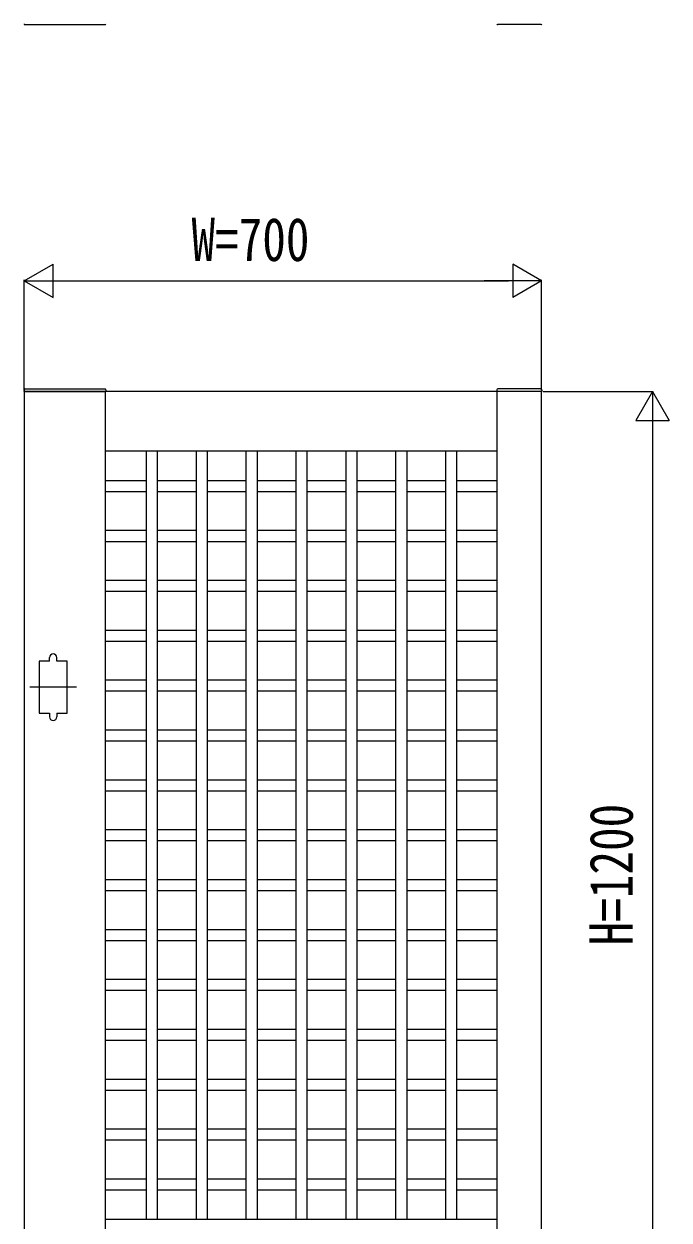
# Model space of a CAD drawing. Units: millimetres, scale not verified. Extents: x -8410 to 8410, y -5940 to 5940.
# Drawn here: x -710 to 163, y 829 to 2447 of the extents above; entities that cross this region are included whole.
import ezdxf
from ezdxf.enums import TextEntityAlignment as Align

# ---------------------------------------------------------------- set-up
doc = ezdxf.new("R2010")
doc.units = ezdxf.units.MM
doc.header["$LTSCALE"] = 30
for name, color, linetype in [('0-2_YKK_11', 7, 'Continuous'), ('0-3_YKK_11E', 7, 'Continuous'), ('0-4_YKK_A1', 4, 'Continuous'), ('0-5_YKK_D', 6, 'Continuous')]:
    doc.layers.add(name, color=color, linetype=linetype)
doc.styles.add('ＭＳ ゴシック', font='')
doc.styles.get('ＭＳ ゴシック').set_extended_font_data('MS Gothic')

msp = doc.modelspace()

# ---------------------------------------------------------------- linework, layer by layer
at = {"layer": '0-2_YKK_11'}
for p, q in [((-599.96, 750), (-599.96, 1950)), ((-69.96, 750), (-69.96, 1950)), ((-599.96, 1870), (-69.96, 1870)), ((-599.96, 830), (-69.96, 830))]:
    msp.add_line(p, q, dxfattribs=at)
msp.add_lwpolyline([(-709.96, 1950), (-709.96, 750), (-9.96, 750), (-9.96, 1950)], close=True, dxfattribs=at)
at = {"layer": '0-3_YKK_11E'}
for p, q in [((-544.96, 1870), (-544.96, 830)), ((-529.96, 1870), (-529.96, 830)), ((-477.46, 1870), (-477.46, 830)), ((-462.46, 1870), (-462.46, 830)), ((-409.96, 1870), (-409.96, 830)), ((-394.96, 1870), (-394.96, 830)), ((-342.46, 1870), (-342.46, 830)), ((-327.46, 1870), (-327.46, 830)), ((-274.96, 1870), (-274.96, 830)), ((-259.96, 1870), (-259.96, 830)), ((-207.46, 1870), (-207.46, 830)), ((-192.46, 1870), (-192.46, 830)), ((-139.96, 1870), (-139.96, 830)), ((-124.96, 1870), (-124.96, 830)), ((-544.96, 1829.4), (-599.96, 1829.4)), ((-477.46, 1829.4), (-529.96, 1829.4)), ((-409.96, 1829.4), (-462.46, 1829.4)), ((-342.46, 1829.4), (-394.96, 1829.4)), ((-274.96, 1829.4), (-327.46, 1829.4)), ((-207.46, 1829.4), (-259.96, 1829.4)), ((-139.96, 1829.4), (-192.46, 1829.4)), ((-69.96, 1829.4), (-124.96, 1829.4)), ((-544.96, 1814.4), (-599.96, 1814.4)), ((-477.46, 1814.4), (-529.96, 1814.4)), ((-409.96, 1814.4), (-462.46, 1814.4)), ((-342.46, 1814.4), (-394.96, 1814.4)), ((-274.96, 1814.4), (-327.46, 1814.4)), ((-207.46, 1814.4), (-259.96, 1814.4)), ((-139.96, 1814.4), (-192.46, 1814.4)), ((-69.96, 1814.4), (-124.96, 1814.4)), ((-544.96, 1761.9), (-599.96, 1761.9)), ((-477.46, 1761.9), (-529.96, 1761.9)), ((-409.96, 1761.9), (-462.46, 1761.9)), ((-342.46, 1761.9), (-394.96, 1761.9)), ((-274.96, 1761.9), (-327.46, 1761.9)), ((-207.46, 1761.9), (-259.96, 1761.9)), ((-139.96, 1761.9), (-192.46, 1761.9)), ((-69.96, 1761.9), (-124.96, 1761.9)), ((-544.96, 1746.9), (-599.96, 1746.9)), ((-477.46, 1746.9), (-529.96, 1746.9)), ((-409.96, 1746.9), (-462.46, 1746.9)), ((-342.46, 1746.9), (-394.96, 1746.9)), ((-274.96, 1746.9), (-327.46, 1746.9)), ((-207.46, 1746.9), (-259.96, 1746.9)), ((-139.96, 1746.9), (-192.46, 1746.9)), ((-69.96, 1746.9), (-124.96, 1746.9)), ((-544.96, 1694.4), (-599.96, 1694.4)), ((-477.46, 1694.4), (-529.96, 1694.4)), ((-409.96, 1694.4), (-462.46, 1694.4)), ((-342.46, 1694.4), (-394.96, 1694.4)), ((-274.96, 1694.4), (-327.46, 1694.4)), ((-207.46, 1694.4), (-259.96, 1694.4)), ((-139.96, 1694.4), (-192.46, 1694.4)), ((-69.96, 1694.4), (-124.96, 1694.4)), ((-544.96, 1679.4), (-599.96, 1679.4)), ((-477.46, 1679.4), (-529.96, 1679.4)), ((-409.96, 1679.4), (-462.46, 1679.4)), ((-342.46, 1679.4), (-394.96, 1679.4)), ((-274.96, 1679.4), (-327.46, 1679.4)), ((-207.46, 1679.4), (-259.96, 1679.4)), ((-139.96, 1679.4), (-192.46, 1679.4)), ((-69.96, 1679.4), (-124.96, 1679.4)), ((-544.96, 1626.9), (-599.96, 1626.9)), ((-477.46, 1626.9), (-529.96, 1626.9)), ((-409.96, 1626.9), (-462.46, 1626.9)), ((-342.46, 1626.9), (-394.96, 1626.9)), ((-274.96, 1626.9), (-327.46, 1626.9)), ((-207.46, 1626.9), (-259.96, 1626.9)), ((-139.96, 1626.9), (-192.46, 1626.9)), ((-69.96, 1626.9), (-124.96, 1626.9)), ((-544.96, 1611.9), (-599.96, 1611.9)), ((-477.46, 1611.9), (-529.96, 1611.9)), ((-409.96, 1611.9), (-462.46, 1611.9)), ((-342.46, 1611.9), (-394.96, 1611.9)), ((-274.96, 1611.9), (-327.46, 1611.9)), ((-207.46, 1611.9), (-259.96, 1611.9)), ((-139.96, 1611.9), (-192.46, 1611.9)), ((-69.96, 1611.9), (-124.96, 1611.9)), ((-544.96, 1559.4), (-599.96, 1559.4)), ((-477.46, 1559.4), (-529.96, 1559.4)), ((-409.96, 1559.4), (-462.46, 1559.4)), ((-342.46, 1559.4), (-394.96, 1559.4)), ((-274.96, 1559.4), (-327.46, 1559.4)), ((-207.46, 1559.4), (-259.96, 1559.4)), ((-139.96, 1559.4), (-192.46, 1559.4)), ((-69.96, 1559.4), (-124.96, 1559.4)), ((-544.96, 1544.4), (-599.96, 1544.4)), ((-477.46, 1544.4), (-529.96, 1544.4)), ((-409.96, 1544.4), (-462.46, 1544.4)), ((-342.46, 1544.4), (-394.96, 1544.4)), ((-274.96, 1544.4), (-327.46, 1544.4)), ((-207.46, 1544.4), (-259.96, 1544.4)), ((-139.96, 1544.4), (-192.46, 1544.4)), ((-69.96, 1544.4), (-124.96, 1544.4)), ((-544.96, 1491.9), (-599.96, 1491.9)), ((-477.46, 1491.9), (-529.96, 1491.9)), ((-409.96, 1491.9), (-462.46, 1491.9)), ((-342.46, 1491.9), (-394.96, 1491.9)), ((-274.96, 1491.9), (-327.46, 1491.9)), ((-207.46, 1491.9), (-259.96, 1491.9)), ((-139.96, 1491.9), (-192.46, 1491.9)), ((-69.96, 1491.9), (-124.96, 1491.9)), ((-544.96, 1476.9), (-599.96, 1476.9)), ((-477.46, 1476.9), (-529.96, 1476.9)), ((-409.96, 1476.9), (-462.46, 1476.9)), ((-342.46, 1476.9), (-394.96, 1476.9)), ((-274.96, 1476.9), (-327.46, 1476.9)), ((-207.46, 1476.9), (-259.96, 1476.9)), ((-139.96, 1476.9), (-192.46, 1476.9)), ((-69.96, 1476.9), (-124.96, 1476.9)), ((-544.96, 1424.4), (-599.96, 1424.4)), ((-477.46, 1424.4), (-529.96, 1424.4)), ((-409.96, 1424.4), (-462.46, 1424.4)), ((-342.46, 1424.4), (-394.96, 1424.4)), ((-274.96, 1424.4), (-327.46, 1424.4)), ((-207.46, 1424.4), (-259.96, 1424.4)), ((-139.96, 1424.4), (-192.46, 1424.4)), ((-69.96, 1424.4), (-124.96, 1424.4)), ((-544.96, 1409.4), (-599.96, 1409.4)), ((-477.46, 1409.4), (-529.96, 1409.4)), ((-409.96, 1409.4), (-462.46, 1409.4)), ((-342.46, 1409.4), (-394.96, 1409.4)), ((-274.96, 1409.4), (-327.46, 1409.4)), ((-207.46, 1409.4), (-259.96, 1409.4)), ((-139.96, 1409.4), (-192.46, 1409.4)), ((-69.96, 1409.4), (-124.96, 1409.4)), ((-544.96, 1356.9), (-599.96, 1356.9)), ((-477.46, 1356.9), (-529.96, 1356.9)), ((-409.96, 1356.9), (-462.46, 1356.9)), ((-342.46, 1356.9), (-394.96, 1356.9)), ((-274.96, 1356.9), (-327.46, 1356.9)), ((-207.46, 1356.9), (-259.96, 1356.9)), ((-139.96, 1356.9), (-192.46, 1356.9)), ((-69.96, 1356.9), (-124.96, 1356.9)), ((-544.96, 1341.9), (-599.96, 1341.9)), ((-477.46, 1341.9), (-529.96, 1341.9)), ((-409.96, 1341.9), (-462.46, 1341.9)), ((-342.46, 1341.9), (-394.96, 1341.9)), ((-274.96, 1341.9), (-327.46, 1341.9)), ((-207.46, 1341.9), (-259.96, 1341.9)), ((-139.96, 1341.9), (-192.46, 1341.9)), ((-69.96, 1341.9), (-124.96, 1341.9)), ((-544.96, 1289.4), (-599.96, 1289.4)), ((-477.46, 1289.4), (-529.96, 1289.4)), ((-409.96, 1289.4), (-462.46, 1289.4)), ((-342.46, 1289.4), (-394.96, 1289.4)), ((-274.96, 1289.4), (-327.46, 1289.4)), ((-207.46, 1289.4), (-259.96, 1289.4)), ((-139.96, 1289.4), (-192.46, 1289.4)), ((-69.96, 1289.4), (-124.96, 1289.4)), ((-544.96, 1274.4), (-599.96, 1274.4)), ((-477.46, 1274.4), (-529.96, 1274.4)), ((-409.96, 1274.4), (-462.46, 1274.4)), ((-342.46, 1274.4), (-394.96, 1274.4)), ((-274.96, 1274.4), (-327.46, 1274.4)), ((-207.46, 1274.4), (-259.96, 1274.4)), ((-139.96, 1274.4), (-192.46, 1274.4)), ((-69.96, 1274.4), (-124.96, 1274.4)), ((-544.96, 1221.9), (-599.96, 1221.9)), ((-477.46, 1221.9), (-529.96, 1221.9)), ((-409.96, 1221.9), (-462.46, 1221.9)), ((-342.46, 1221.9), (-394.96, 1221.9)), ((-274.96, 1221.9), (-327.46, 1221.9)), ((-207.46, 1221.9), (-259.96, 1221.9)), ((-139.96, 1221.9), (-192.46, 1221.9)), ((-69.96, 1221.9), (-124.96, 1221.9)), ((-544.96, 1206.9), (-599.96, 1206.9)), ((-477.46, 1206.9), (-529.96, 1206.9)), ((-409.96, 1206.9), (-462.46, 1206.9)), ((-342.46, 1206.9), (-394.96, 1206.9)), ((-274.96, 1206.9), (-327.46, 1206.9)), ((-207.46, 1206.9), (-259.96, 1206.9)), ((-139.96, 1206.9), (-192.46, 1206.9)), ((-69.96, 1206.9), (-124.96, 1206.9)), ((-544.96, 1154.4), (-599.96, 1154.4)), ((-477.46, 1154.4), (-529.96, 1154.4)), ((-409.96, 1154.4), (-462.46, 1154.4)), ((-342.46, 1154.4), (-394.96, 1154.4)), ((-274.96, 1154.4), (-327.46, 1154.4)), ((-207.46, 1154.4), (-259.96, 1154.4)), ((-139.96, 1154.4), (-192.46, 1154.4)), ((-69.96, 1154.4), (-124.96, 1154.4)), ((-544.96, 1139.4), (-599.96, 1139.4)), ((-477.46, 1139.4), (-529.96, 1139.4)), ((-409.96, 1139.4), (-462.46, 1139.4)), ((-342.46, 1139.4), (-394.96, 1139.4)), ((-274.96, 1139.4), (-327.46, 1139.4)), ((-207.46, 1139.4), (-259.96, 1139.4)), ((-139.96, 1139.4), (-192.46, 1139.4)), ((-69.96, 1139.4), (-124.96, 1139.4)), ((-544.96, 1086.9), (-599.96, 1086.9)), ((-477.46, 1086.9), (-529.96, 1086.9)), ((-409.96, 1086.9), (-462.46, 1086.9)), ((-342.46, 1086.9), (-394.96, 1086.9)), ((-274.96, 1086.9), (-327.46, 1086.9)), ((-207.46, 1086.9), (-259.96, 1086.9)), ((-139.96, 1086.9), (-192.46, 1086.9)), ((-69.96, 1086.9), (-124.96, 1086.9)), ((-544.96, 1071.9), (-599.96, 1071.9)), ((-477.46, 1071.9), (-529.96, 1071.9)), ((-409.96, 1071.9), (-462.46, 1071.9)), ((-342.46, 1071.9), (-394.96, 1071.9)), ((-274.96, 1071.9), (-327.46, 1071.9)), ((-207.46, 1071.9), (-259.96, 1071.9)), ((-139.96, 1071.9), (-192.46, 1071.9)), ((-69.96, 1071.9), (-124.96, 1071.9)), ((-544.96, 1019.4), (-599.96, 1019.4)), ((-544.96, 1004.4), (-599.96, 1004.4)), ((-477.46, 1019.4), (-529.96, 1019.4)), ((-477.46, 1004.4), (-529.96, 1004.4)), ((-409.96, 1019.4), (-462.46, 1019.4)), ((-409.96, 1004.4), (-462.46, 1004.4)), ((-342.46, 1019.4), (-394.96, 1019.4)), ((-342.46, 1004.4), (-394.96, 1004.4)), ((-274.96, 1019.4), (-327.46, 1019.4)), ((-274.96, 1004.4), (-327.46, 1004.4)), ((-207.46, 1019.4), (-259.96, 1019.4)), ((-207.46, 1004.4), (-259.96, 1004.4)), ((-139.96, 1019.4), (-192.46, 1019.4)), ((-139.96, 1004.4), (-192.46, 1004.4)), ((-69.96, 1019.4), (-124.96, 1019.4)), ((-69.96, 1004.4), (-124.96, 1004.4)), ((-544.96, 951.9), (-599.96, 951.9)), ((-477.46, 951.9), (-529.96, 951.9)), ((-409.96, 951.9), (-462.46, 951.9)), ((-342.46, 951.9), (-394.96, 951.9)), ((-274.96, 951.9), (-327.46, 951.9)), ((-207.46, 951.9), (-259.96, 951.9)), ((-139.96, 951.9), (-192.46, 951.9)), ((-69.96, 951.9), (-124.96, 951.9)), ((-544.96, 936.9), (-599.96, 936.9)), ((-477.46, 936.9), (-529.96, 936.9)), ((-409.96, 936.9), (-462.46, 936.9)), ((-342.46, 936.9), (-394.96, 936.9)), ((-274.96, 936.9), (-327.46, 936.9)), ((-207.46, 936.9), (-259.96, 936.9)), ((-139.96, 936.9), (-192.46, 936.9)), ((-69.96, 936.9), (-124.96, 936.9)), ((-544.96, 884.4), (-599.96, 884.4)), ((-477.46, 884.4), (-529.96, 884.4)), ((-409.96, 884.4), (-462.46, 884.4)), ((-342.46, 884.4), (-394.96, 884.4)), ((-274.96, 884.4), (-327.46, 884.4)), ((-207.46, 884.4), (-259.96, 884.4)), ((-139.96, 884.4), (-192.46, 884.4)), ((-69.96, 884.4), (-124.96, 884.4)), ((-544.96, 869.4), (-599.96, 869.4)), ((-477.46, 869.4), (-529.96, 869.4)), ((-409.96, 869.4), (-462.46, 869.4)), ((-342.46, 869.4), (-394.96, 869.4)), ((-274.96, 869.4), (-327.46, 869.4)), ((-207.46, 869.4), (-259.96, 869.4)), ((-139.96, 869.4), (-192.46, 869.4)), ((-69.96, 869.4), (-124.96, 869.4))]:
    msp.add_line(p, q, dxfattribs=at)
at = {"layer": '0-4_YKK_A1'}
for p, q in [((-709.33, 2446.5), (-600.59, 2446.5)), ((-10.59, 2446.5), (-69.33, 2446.5)), ((-710.33, 1952.55), (-710.46, 1950)), ((-710.46, 1950), (-599.46, 1950)), ((-709.33, 1953.5), (-600.59, 1953.5)), ((-599.59, 1952.55), (-599.46, 1950)), ((-70.33, 1952.55), (-70.46, 1950)), ((-9.46, 1950), (-70.46, 1950)), ((-10.59, 1953.5), (-69.33, 1953.5)), ((-9.59, 1952.55), (-9.46, 1950)), ((-675.96, 1585), (-675.96, 1590)), ((-665.96, 1585), (-665.96, 1590)), ((-639.46, 1550), (-702.46, 1550)), ((-675.96, 1515), (-675.96, 1510)), ((-665.96, 1515), (-665.96, 1510))]:
    msp.add_line(p, q, dxfattribs=at)
for points in [[(-675.96, 1585), (-689.96, 1585), (-689.96, 1515), (-675.96, 1515)], [(-665.96, 1515), (-651.96, 1515), (-651.96, 1585), (-665.96, 1585)]]:
    msp.add_lwpolyline(points, dxfattribs=at)
for centre, radius, start, end in [((-709.33, 2447.5), 1, 183, 270), ((-600.59, 2447.5), 1, 270, 357), ((-69.33, 2447.5), 1, 183, 270), ((-10.59, 2447.5), 1, 270, 357), ((-709.33, 1952.5), 1, 90, 177), ((-600.59, 1952.5), 1, 3, 90), ((-69.33, 1952.5), 1, 90, 177), ((-10.59, 1952.5), 1, 3, 90), ((-670.96, 1590), 5, 0, 180), ((-670.96, 1510), 5, 180, 0)]:
    msp.add_arc(centre, radius, start, end, dxfattribs=at)
at = {"layer": '0-5_YKK_D'}
for p, q in [((-709.96, 2100), (-670.99, 2122.5)), ((-670.99, 2077.5), (-670.99, 2122.5)), ((-9.96, 2100), (-48.93, 2122.5)), ((-48.93, 2122.5), (-48.93, 2077.5)), ((-709.96, 1952), (-709.96, 2101)), ((-709.96, 2100), (-670.99, 2077.5)), ((-709.96, 2100), (-632.02, 2100)), ((-664.96, 2100), (-54.96, 2100)), ((-9.96, 2100), (-87.9, 2100)), ((-9.96, 2100), (-48.93, 2077.5)), ((-9.96, 1952), (-9.96, 2101)), ((-7.96, 1950), (141.04, 1950)), ((140.04, 1950), (117.54, 1911.03)), ((140.04, 1950), (162.54, 1911.03)), ((140.04, 1950), (140.04, 1872.06)), ((117.54, 1911.03), (162.54, 1911.03)), ((140.04, 1905), (140.04, 795))]:
    msp.add_line(p, q, dxfattribs=at)

# ---------------------------------------------------------------- texts
at = {"layer": '0-5_YKK_D', "style": 'ＭＳ ゴシック', "width": 0.8}
msp.add_text('W=700', height=58.65, dxfattribs=at).set_placement((-483.69, 2109), align=Align.BOTTOM_LEFT)
msp.add_text('H=1200', height=58.65, rotation=90, dxfattribs=at).set_placement((131.04, 1200.67), align=Align.BOTTOM_LEFT)

doc.saveas('drawing.dxf')
